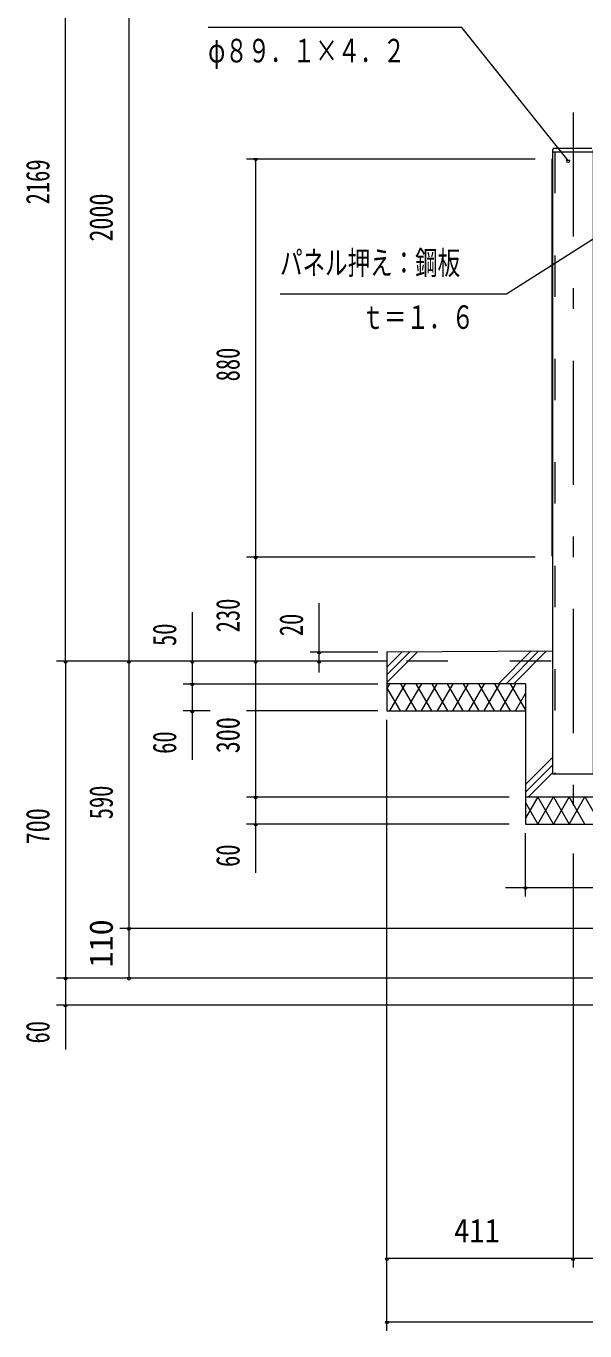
# Model space of a CAD drawing. Units: millimetres, scale not verified. Extents: x -34087 to 34090, y -14699 to 14701.
# Drawn here: x 14089 to 18409, y -3646 to 6444 of the extents above; entities that cross this region are included whole.
import ezdxf
from ezdxf.enums import TextEntityAlignment as Align

# ---------------------------------------------------------------- set-up
doc = ezdxf.new("R2010")
doc.units = ezdxf.units.MM
doc.header["$LTSCALE"] = 80
doc.linetypes.add('USER2', pattern=[10, 4, -6])
doc.linetypes.add('USER3', pattern=[24, 12, -5, 2, -5])
for name, color, linetype, lineweight in [('0-6_2-02BOLD', 7, 'Continuous', 18), ('0-7_2-12HIDDEN', 3, 'USER2', 18), ('0-8_2-22CENTER', 3, 'USER3', 18), ('0-A_2-52DIM', 3, 'Continuous', 18), ('0-B_2-62HATCH', 2, 'Continuous', 18)]:
    doc.layers.add(name, color=color, linetype=linetype, lineweight=lineweight)
doc.styles.add('ＭＳ ゴシック', font='')
doc.styles.get('ＭＳ ゴシック').set_extended_font_data('MS Gothic')

msp = doc.modelspace()

# ---------------------------------------------------------------- linework, layer by layer
at = {"layer": '0-6_2-02BOLD'}
for p, q in [((18162.05, 658.71), (18162.05, 5488.71)), ((18162.05, 5471.21), (18473.9, 5471.21)), ((18172.54, 5499.21), (18463.4, 5499.21)), ((16879.48, 1533.71), (16354.47, 1533.71)), ((17950.37, 1358.71), (16879.48, 1358.71)), ((17950.37, 483.71), (18685.38, 483.71))]:
    msp.add_line(p, q, dxfattribs=at)
for points in [[(18473.9, 5488.71), (18473.9, 658.71), (18161.96, 658.71)], [(18162.05, 2344.31), (18155.22, 2344.31), (18155.22, 5418.71), (18162.05, 5418.71)], [(18162.05, 1610.09), (16879.48, 1603.71), (16879.48, 1148.71), (17950.37, 1148.71)], [(17950.37, 1358.71), (17950.37, 273.71), (18685.38, 273.71), (18685.38, 1358.71)]]:
    msp.add_lwpolyline(points, dxfattribs=at)
msp.add_arc((18172.54, 5488.71), 10.5, 90, 180, dxfattribs=at)
at = {"layer": '0-7_2-12HIDDEN'}
for p, q in [((18176.75, 5471.21), (18176.75, 658.71)), ((18159.42, 2344.31), (18159.42, 5418.71)), ((30949.47, 1533.71), (16879.47, 1533.71))]:
    msp.add_line(p, q, dxfattribs=at)
at = {"layer": '0-8_2-22CENTER'}
msp.add_line((18317.98, 5776.65), (18317.98, 133.71), dxfattribs=at)
at = {"layer": '0-A_2-52DIM'}
for p, q in [((14394.47, 1533.71), (14394.47, 9125.21)), ((14884.48, 9125.21), (14884.48, -916.29)), ((15794.48, 5418.71), (18025.09, 5418.71)), ((15878.47, 5418.71), (15850.47, 5418.71)), ((15864.47, 1533.71), (15864.47, 5418.71)), ((18293.32, 5405.6), (18265.32, 5405.6)), ((15794.48, 2338.71), (18025.09, 2338.71)), ((15878.47, 2338.71), (15850.47, 2338.71)), ((16354.48, 1444.29), (16354.48, 1981.71)), ((15374.47, 1911.71), (15374.47, 770.71)), ((16354.48, 1533.71), (14324.48, 1533.71)), ((14408.48, 1533.71), (14380.48, 1533.71)), ((14394.48, 1533.71), (14394.48, -1469.29)), ((14898.48, 1533.71), (14870.48, 1533.71)), ((15388.47, 1533.71), (15360.47, 1533.71)), ((15878.47, 1533.71), (15850.47, 1533.71)), ((15864.48, -104.29), (15864.48, 1533.71)), ((16809.47, 1603.71), (16284.48, 1603.71)), ((16368.47, 1533.71), (16340.47, 1533.71)), ((16368.48, 1603.71), (16340.48, 1603.71)), ((15304.47, 1358.71), (16809.47, 1358.71)), ((15388.47, 1358.71), (15360.47, 1358.71)), ((15511.87, 1148.71), (15304.47, 1148.71)), ((15388.47, 1148.71), (15360.47, 1148.71)), ((16809.47, 1148.71), (15794.49, 1148.71)), ((16879.48, -3646.29), (16879.48, 1078.71)), ((15794.49, 483.71), (17823.18, 483.71)), ((15878.48, 483.71), (15850.48, 483.71)), ((17823.18, 273.71), (15794.49, 273.71)), ((15878.48, 273.71), (15850.48, 273.71)), ((17950.37, -286.29), (17950.37, 203.71)), ((18317.98, 45.5), (18317.98, -3156.29)), ((17794.9, -216.29), (19577.88, -216.29)), ((17964.37, -216.29), (17936.37, -216.29)), ((14814.48, -531.29), (23111.05, -531.29)), ((14898.48, -531.29), (14870.48, -531.29)), ((14324.47, -916.29), (21219.48, -916.29)), ((14408.48, -916.29), (14380.48, -916.29)), ((14898.48, -916.29), (14870.48, -916.29)), ((21219.48, -1126.29), (14324.47, -1126.29)), ((14408.48, -1126.29), (14380.48, -1126.29)), ((16893.48, -3086.29), (16865.48, -3086.29)), ((30949.48, -3086.29), (16879.48, -3086.29)), ((18331.98, -3086.29), (18303.98, -3086.29)), ((16893.48, -3576.29), (16865.48, -3576.29)), ((16879.48, -3576.29), (30949.48, -3576.29))]:
    msp.add_line(p, q, dxfattribs=at)
for points in [[(18279.32, 5405.6), (17456.97, 6433.7), (15496.98, 6433.7)], [(16052.72, 4373.05), (17802.72, 4373.05), (19368.36, 5366.38)]]:
    msp.add_lwpolyline(points, dxfattribs=at)
for centre in [(15864.47, 5418.71), (18279.32, 5405.6), (15864.47, 2338.71), (14394.48, 1533.71), (14884.48, 1533.71), (15374.47, 1533.71), (15864.47, 1533.71), (16354.47, 1533.71), (16354.48, 1603.71), (15374.47, 1358.71), (15374.47, 1148.71), (15864.48, 483.71), (15864.48, 273.71), (17950.37, -216.29), (14884.48, -531.29), (14394.48, -916.29), (14884.48, -916.29), (14394.48, -1126.29), (16879.48, -3086.29), (18317.98, -3086.29), (16879.48, -3576.29)]:
    msp.add_arc(centre, 14, 180, 0, dxfattribs=at)
at = {"layer": '0-B_2-62HATCH'}
for p, q in [((16879.48, 1368.95), (17115.4, 1604.88)), ((17055.71, 1604.59), (16879.48, 1428.35)), ((16879.48, 1487.75), (16996.02, 1604.29)), ((17740.39, 1358.71), (17990.92, 1609.24)), ((18050.61, 1609.54), (17799.79, 1358.71)), ((17859.19, 1358.71), (18110.31, 1609.83)), ((16879.48, 1318.75), (16902.55, 1358.71)), ((16983.38, 1148.71), (16879.48, 1328.66)), ((16902.55, 1148.71), (17023.79, 1358.71)), ((16983.38, 1358.71), (17104.62, 1148.71)), ((17145.04, 1358.71), (17023.79, 1148.71)), ((17225.86, 1148.71), (17104.62, 1358.71)), ((17145.04, 1148.71), (17266.27, 1358.71)), ((17225.86, 1358.71), (17347.1, 1148.71)), ((17387.52, 1358.71), (17266.27, 1148.71)), ((17468.35, 1148.71), (17347.1, 1358.71)), ((17387.52, 1148.71), (17508.76, 1358.71)), ((17468.35, 1358.71), (17589.59, 1148.71)), ((17630.01, 1358.71), (17508.76, 1148.71)), ((17710.84, 1148.71), (17589.59, 1358.71)), ((17630.01, 1148.71), (17751.26, 1358.71)), ((17710.84, 1358.71), (17832.08, 1148.71)), ((17872.5, 1358.71), (17751.26, 1148.71)), ((17832.09, 1358.71), (17950.37, 1153.82)), ((17872.5, 1148.71), (17950.37, 1283.6)), ((18162.05, 790.42), (17950.37, 578.74)), ((17950.37, 519.34), (18162.05, 731.01)), ((18162.05, 671.63), (17974.13, 483.71)), ((18288.17, 273.71), (18409.41, 483.71)), ((18409.41, 483.71), (18530.67, 273.71))]:
    msp.add_line(p, q, dxfattribs=at)
for points in [[(18409.41, 273.71), (18288.17, 483.71), (18166.92, 273.71), (18045.69, 483.71), (17950.37, 318.64)], [(17950.37, 438.79), (18045.69, 273.71), (18166.92, 483.71), (18288.17, 273.71)]]:
    msp.add_lwpolyline(points, dxfattribs=at)

# ---------------------------------------------------------------- texts
at = {"layer": '0-A_2-52DIM', "color": 7, "style": 'ＭＳ ゴシック'}
for s, width, p in [('φ８９．１×４．２', 0.7, (15496.98, 6108.58)), ('パネル押え：鋼板', 0.7, (16052.73, 4467.93)), ('ｔ＝１．６', 0.7, (16682.73, 4047.93)), ('411', 0.95, (17398.22, -3016.29))]:
    msp.add_text(s, height=182.3, dxfattribs=dict(at, width=width)).set_placement(p, align=Align.BOTTOM_LEFT)
for s, width, p in [('2169', 0.7, (14324.48, 5065.73)), ('2000', 0.75, (14814.48, 4777.46)), ('880', 0.7, (15794.48, 3697.1)), ('230', 0.7, (15794.48, 1756.47)), ('20', 0.7, (16284.48, 1726.46)), ('50', 0.7, (15304.47, 1650.3)), ('300', 0.75, (15794.49, 820.97)), ('60', 0.7, (15304.47, 816.74)), ('590', 0.7, (14814.48, 310.27)), ('700', 0.75, (14324.47, 116.9)), ('60', 0.7, (15794.49, -58.26)), ('60', 0.7, (14324.47, -1423.25))]:
    msp.add_text(s, height=182.3, rotation=90, dxfattribs=dict(at, width=width)).set_placement(p, align=Align.BOTTOM_LEFT)
msp.add_text('110', height=182.3, rotation=90, dxfattribs=at).set_placement((14814.48, -835.52), align=Align.BOTTOM_LEFT)

doc.saveas('drawing.dxf')
